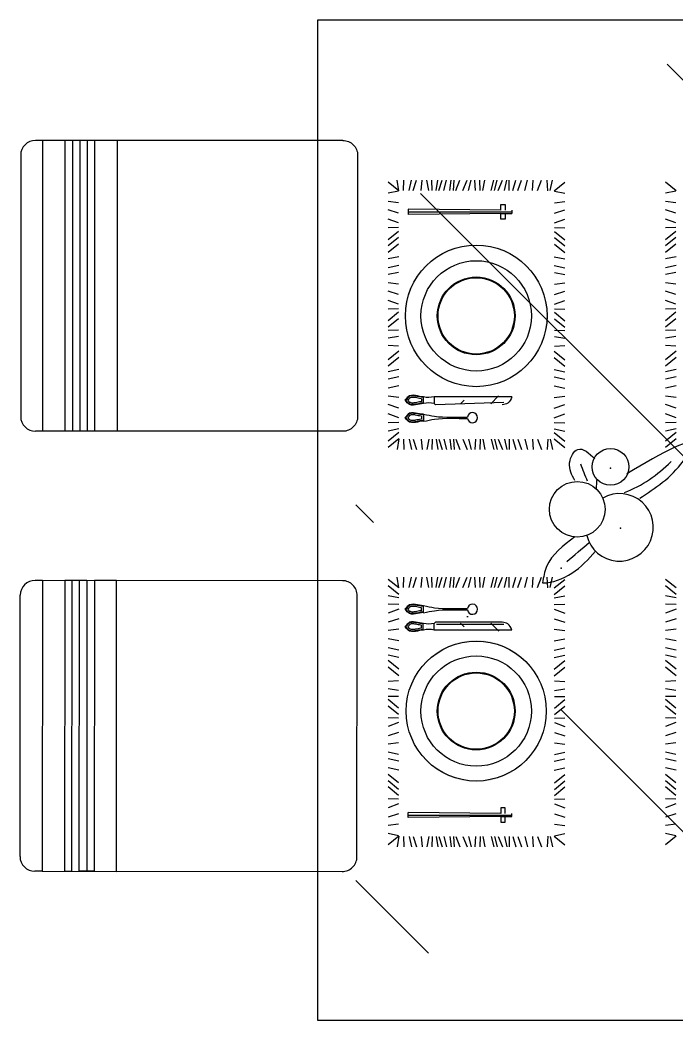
# Model space of a CAD drawing. Header units: inches. Extents: x 3.4 to 45.9, y 14.3 to 39.1.
# Drawn here: x 33.448 to 34.334, y 24.271 to 25.621 of the extents above; entities that cross this region are included whole.
import ezdxf

# ---------------------------------------------------------------- set-up
doc = ezdxf.new("R2010")
doc.units = ezdxf.units.IN
doc.header["$MEASUREMENT"] = 0
for name, color, linetype in [('02', 2, 'Continuous'), ('4', 4, 'Continuous'), ('8', 8, 'Continuous')]:
    doc.layers.add(name, color=color, linetype=linetype)

msp = doc.modelspace()

# ---------------------------------------------------------------- hatches: boundary and pattern name
at = {"layer": '8'}
h = msp.add_hatch(dxfattribs=at)
h.set_pattern_fill('ANSI36', color=256, scale=0.113, angle=270, style=0)
h.set_pattern_definition([(315, (23.3326, 78.66157), (0.6976536, -0.1902692), [0.8969375, -0.1793875, 0, -0.1793875])])
h.paths.add_polyline_path([(34.5509, 24.3612, 0.414214), (34.6009, 24.4112), (34.6009, 24.5121), (34.3983, 24.5121, -0.414214), (34.3783, 24.5321), (34.3783, 24.8848, -0.414214), (34.3983, 24.9048), (34.6009, 24.9048), (34.6009, 25.0236), (34.3983, 25.0236, -0.414214), (34.3783, 25.0436), (34.3783, 25.3963, -0.414214), (34.3983, 25.4163), (34.6009, 25.4163), (34.6009, 25.5112, 0.414214), (34.5509, 25.5612), (33.9509, 25.5612, 0.414214), (33.9009, 25.5112), (33.9009, 25.4065), (34.072, 25.4065, -0.414214), (34.092, 25.3865), (34.092, 25.0338, -0.414214), (34.072, 25.0138), (33.9009, 25.0138), (33.9009, 24.895), (34.072, 24.895, -0.414214), (34.092, 24.875), (34.092, 24.5223, -0.414214), (34.072, 24.5023), (33.9009, 24.5023), (33.9009, 24.4112, 0.414214), (33.9509, 24.3612)])
h.paths.add_polyline_path([(34.6009, 25.0236), (34.6009, 25.4163), (34.3983, 25.4163, 0.414214), (34.3783, 25.3963), (34.3783, 25.0436, 0.414214), (34.3983, 25.0236)], flags=16)
h.paths.add_polyline_path([(34.072, 24.5023, 0.414214), (34.092, 24.5223), (34.092, 24.875, 0.414214), (34.072, 24.895), (33.9009, 24.895), (33.9009, 24.5023)], flags=16)
h.paths.add_polyline_path([(34.072, 25.0138, 0.414214), (34.092, 25.0338), (34.092, 25.3865, 0.414214), (34.072, 25.4065), (33.9009, 25.4065), (33.9009, 25.0138)], flags=16)
h.paths.add_polyline_path([(34.6009, 24.5121), (34.6009, 24.9048), (34.3983, 24.9048, 0.414214), (34.3783, 24.8848), (34.3783, 24.5321, 0.414214), (34.3983, 24.5121)], flags=16)
h = msp.add_hatch(color=256, dxfattribs=at)
h.paths.add_polyline_path([(34.0634, 25.3171, 1), (34.0634, 25.126, 1)])
h.paths.add_polyline_path([(34.0634, 25.127, 1), (34.0634, 25.316, 1)], flags=16)
h.paths.add_polyline_path([(34.0634, 25.169, -1), (34.0634, 25.274, -1)], flags=0)
h.paths.add_polyline_path([(34.0634, 25.1701, -1), (34.0634, 25.273, -1)], flags=0)
h = msp.add_hatch(dxfattribs=at)
h.set_pattern_fill('ANSI36', color=256, scale=0.231, angle=270, style=0)
h.set_pattern_definition([(225, (51.81055, 86.810193), (-0.056148698, -0.015313281), [0.0721875, -0.0144375, 0, -0.0144375])])
edge = h.paths.add_edge_path()
edge.add_line((34.0205, 25.1028), (34.0183, 25.1044))
edge.add_line((34.0183, 25.1044), (34.0183, 25.1135))
edge.add_line((34.0183, 25.1135), (34.1233, 25.1135))
edge.add_spline(control_points=[(34.1233, 25.1135), (34.1219, 25.1102), (34.1192, 25.1044), (34.1131, 25.1033), (34.1104, 25.1028)], knot_values=[0, 0, 0, 0, 1.440427, 2.540627, 2.540627, 2.540627, 2.540627], degree=3, periodic=0)
edge.add_line((34.1104, 25.1028), (34.0205, 25.1028))
h = msp.add_hatch(dxfattribs=at)
h.set_pattern_fill('ANSI36', color=256, scale=0.231, angle=270, style=0)
h.set_pattern_definition([(135, (51.81055, -36.900628), (-0.056148698, 0.015313281), [0.0721875, -0.0144375, 0, -0.0144375])])
edge = h.paths.add_edge_path()
edge.add_line((34.0205, 24.8068), (34.0183, 24.8051))
edge.add_line((34.0183, 24.8051), (34.0183, 24.796))
edge.add_line((34.0183, 24.796), (34.1233, 24.796))
edge.add_spline(control_points=[(34.1233, 24.796), (34.1219, 24.7993), (34.1192, 24.8052), (34.1131, 24.8063), (34.1104, 24.8068)], knot_values=[0, 0, 0, 0, 1.440427, 2.540627, 2.540627, 2.540627, 2.540627], degree=3, periodic=0)
edge.add_line((34.1104, 24.8068), (34.0205, 24.8068))
h = msp.add_hatch(color=256, dxfattribs=at)
h.paths.add_polyline_path([(34.0634, 24.5925, -1), (34.0634, 24.7836, -1)])
h.paths.add_polyline_path([(34.0634, 24.7825, -1), (34.0634, 24.5935, -1)], flags=16)
h.paths.add_polyline_path([(34.0634, 24.7405, 1), (34.0634, 24.6355, 1)], flags=0)
h.paths.add_polyline_path([(34.0634, 24.7395, 1), (34.0634, 24.6366, 1)], flags=0)

# ---------------------------------------------------------------- linework, layer by layer
at = {"layer": '02'}
for p, q in [((33.959, 25.3903), (33.9445, 25.402)), ((33.959, 25.3903), (33.9566, 25.4048)), ((33.9655, 25.3908), (33.9657, 25.4048)), ((33.9729, 25.3908), (33.976, 25.4048)), ((33.9783, 25.3908), (33.9829, 25.4048)), ((33.9892, 25.3908), (33.9904, 25.4048)), ((33.9994, 25.3908), (33.9969, 25.4048)), ((34.0039, 25.3908), (34.0035, 25.4048)), ((34.0095, 25.3908), (34.0115, 25.4048)), ((34.0128, 25.3908), (34.0173, 25.4048)), ((34.0197, 25.3908), (34.0234, 25.4048)), ((34.0278, 25.3908), (34.0295, 25.4048)), ((34.0329, 25.3908), (34.0337, 25.4048)), ((34.0358, 25.3908), (34.0415, 25.4048)), ((34.0455, 25.3908), (34.051, 25.4048)), ((34.0528, 25.3908), (34.0564, 25.4048)), ((34.0626, 25.3908), (34.0615, 25.4048)), ((34.0688, 25.3908), (34.0683, 25.4048)), ((34.0722, 25.3908), (34.0749, 25.4048)), ((34.0835, 25.3908), (34.0871, 25.4048)), ((34.0879, 25.3908), (34.0919, 25.4048)), ((34.0932, 25.3908), (34.0989, 25.4048)), ((34.1018, 25.3908), (34.1046, 25.4048)), ((34.1081, 25.3908), (34.1079, 25.4048)), ((34.113, 25.3908), (34.1168, 25.4048)), ((34.1196, 25.3908), (34.1244, 25.4048)), ((34.1292, 25.3908), (34.1326, 25.4048)), ((34.1394, 25.3908), (34.1401, 25.4048)), ((34.146, 25.3908), (34.1514, 25.4048)), ((34.1599, 25.3905), (34.1592, 25.4048)), ((34.1633, 25.3908), (34.1663, 25.4048)), ((34.1686, 25.3903), (34.1831, 25.402)), ((34.3332, 25.3903), (34.3187, 25.402)), ((33.9585, 25.39), (33.9445, 25.387)), ((34.1691, 25.39), (34.1831, 25.387)), ((34.3327, 25.39), (34.3187, 25.387)), ((33.9585, 25.3742), (33.9445, 25.3758)), ((34.1691, 25.3742), (34.1831, 25.3758)), ((34.3327, 25.3742), (34.3187, 25.3758)), ((33.9585, 25.3602), (33.9445, 25.3647)), ((34.0967, 25.364), (33.9715, 25.3654)), ((33.9715, 25.3654), (33.9715, 25.3584)), ((33.9715, 25.3619), (34.1115, 25.3619)), ((34.0967, 25.3598), (33.9715, 25.3584)), ((34.0967, 25.3598), (34.1115, 25.3598)), ((34.1115, 25.364), (34.1115, 25.3598)), ((34.1691, 25.3602), (34.1831, 25.3647)), ((34.3327, 25.3602), (34.3187, 25.3647)), ((33.9585, 25.3469), (33.9445, 25.3521)), ((33.9585, 25.3407), (33.9445, 25.3403)), ((34.1691, 25.3469), (34.1831, 25.3521)), ((34.1691, 25.3407), (34.1831, 25.3403)), ((34.3327, 25.3469), (34.3187, 25.3521)), ((34.3327, 25.3407), (34.3187, 25.3403)), ((33.9585, 25.3354), (33.9445, 25.3241)), ((33.9585, 25.3273), (33.9445, 25.3159)), ((34.1691, 25.3354), (34.1831, 25.3241)), ((34.1691, 25.3273), (34.1831, 25.3159)), ((34.3327, 25.3354), (34.3187, 25.3241)), ((34.3327, 25.3273), (34.3187, 25.3159)), ((33.9585, 25.3184), (33.9445, 25.3072)), ((34.1691, 25.3184), (34.1831, 25.3072)), ((34.3327, 25.3184), (34.3187, 25.3072)), ((33.959, 25.3013), (33.9445, 25.2983)), ((34.1686, 25.3013), (34.1831, 25.2983)), ((34.3332, 25.3013), (34.3187, 25.2983)), ((33.959, 25.2893), (33.9445, 25.2863)), ((34.1686, 25.2893), (34.1831, 25.2863)), ((34.3332, 25.2893), (34.3187, 25.2863)), ((33.9585, 25.2802), (33.9445, 25.2773)), ((34.1691, 25.2802), (34.1831, 25.2773)), ((34.3327, 25.2802), (34.3187, 25.2773)), ((33.9585, 25.2645), (33.9445, 25.2661)), ((34.1691, 25.2645), (34.1831, 25.2661)), ((34.3327, 25.2645), (34.3187, 25.2661)), ((33.9585, 25.2505), (33.9445, 25.2549)), ((34.1691, 25.2505), (34.1831, 25.2549)), ((34.3327, 25.2505), (34.3187, 25.2549)), ((33.9585, 25.2371), (33.9445, 25.2424)), ((34.1691, 25.2371), (34.1831, 25.2424)), ((34.3327, 25.2371), (34.3187, 25.2424)), ((33.9585, 25.231), (33.9445, 25.2305)), ((33.9585, 25.2263), (33.9445, 25.2149)), ((34.1691, 25.231), (34.1831, 25.2305)), ((34.1691, 25.2263), (34.1831, 25.2149)), ((34.3327, 25.231), (34.3187, 25.2305)), ((34.3327, 25.2263), (34.3187, 25.2149)), ((33.9585, 25.2175), (33.9445, 25.2062)), ((34.1691, 25.2175), (34.1831, 25.2062)), ((34.3327, 25.2175), (34.3187, 25.2062)), ((33.9585, 25.202), (33.9445, 25.2018)), ((33.9585, 25.1938), (33.9445, 25.1915)), ((34.1691, 25.202), (34.1831, 25.2018)), ((34.1691, 25.1938), (34.1831, 25.1915)), ((34.3327, 25.202), (34.3187, 25.2018)), ((34.3327, 25.1938), (34.3187, 25.1915)), ((33.9585, 25.1805), (33.9445, 25.1814)), ((34.1691, 25.1805), (34.1831, 25.1814)), ((34.3327, 25.1805), (34.3187, 25.1814)), ((33.959, 25.174), (33.9445, 25.1622)), ((33.959, 25.1651), (33.9445, 25.1535)), ((34.1686, 25.174), (34.1831, 25.1622)), ((34.1686, 25.1651), (34.1831, 25.1535)), ((34.3332, 25.174), (34.3187, 25.1622)), ((34.3332, 25.1651), (34.3187, 25.1535)), ((33.959, 25.1491), (33.9445, 25.146)), ((33.959, 25.1393), (33.9445, 25.1362)), ((34.1686, 25.1491), (34.1831, 25.146)), ((34.1686, 25.1393), (34.1831, 25.1362)), ((34.3332, 25.1491), (34.3187, 25.146)), ((34.3332, 25.1393), (34.3187, 25.1362)), ((33.959, 25.1269), (33.9445, 25.1239)), ((34.1686, 25.1269), (34.1831, 25.1239)), ((34.3332, 25.1269), (34.3187, 25.1239)), ((33.959, 25.1112), (33.9445, 25.1129)), ((33.9918, 25.1122), (33.9918, 25.1031)), ((34.0065, 25.1122), (34.0065, 25.1031)), ((34.1115, 25.1122), (34.0065, 25.1122)), ((34.1686, 25.1112), (34.1831, 25.1129)), ((34.3332, 25.1112), (34.3187, 25.1129)), ((33.959, 25.0971), (33.9445, 25.1018)), ((33.9897, 25.1096), (33.9897, 25.1058)), ((33.9908, 25.1089), (33.9908, 25.1089)), ((34.0065, 25.1031), (34.0086, 25.1015)), ((34.1006, 25.1047), (34.0086, 25.1015)), ((34.1686, 25.0971), (34.1831, 25.1018)), ((34.3332, 25.0971), (34.3187, 25.1018)), ((33.959, 25.0838), (33.9445, 25.0892)), ((33.9897, 25.086), (33.9897, 25.0821)), ((33.9925, 25.0886), (33.9925, 25.0795)), ((34.1686, 25.0838), (34.1831, 25.0892)), ((34.3332, 25.0838), (34.3187, 25.0892)), ((33.959, 25.0777), (33.9445, 25.0772)), ((34.1686, 25.0777), (34.1831, 25.0772)), ((34.3332, 25.0777), (34.3187, 25.0772)), ((33.959, 25.0689), (33.9445, 25.0658)), ((33.959, 25.0642), (33.9445, 25.0525)), ((34.1686, 25.0689), (34.1831, 25.0658)), ((34.1686, 25.0642), (34.1831, 25.0525)), ((34.3332, 25.0689), (34.3187, 25.0658)), ((34.3332, 25.0642), (34.3187, 25.0525)), ((33.959, 25.0553), (33.9445, 25.0437)), ((33.959, 25.0553), (33.9566, 25.0409)), ((33.9655, 25.0549), (33.9657, 25.0409)), ((33.9729, 25.0549), (33.976, 25.0409)), ((33.9783, 25.0549), (33.9829, 25.0409)), ((33.9892, 25.0549), (33.9904, 25.0409)), ((33.9994, 25.0549), (33.9969, 25.0409)), ((34.0039, 25.0549), (34.0035, 25.0409)), ((34.0095, 25.0549), (34.0115, 25.0409)), ((34.0128, 25.0549), (34.0173, 25.0409)), ((34.0197, 25.0549), (34.0234, 25.0409)), ((34.0278, 25.0549), (34.0295, 25.0409)), ((34.0329, 25.0549), (34.0337, 25.0409)), ((34.0358, 25.0549), (34.0415, 25.0409)), ((34.0455, 25.0549), (34.051, 25.0409)), ((34.0528, 25.0549), (34.0564, 25.0409)), ((34.0626, 25.0549), (34.0615, 25.0409)), ((34.0688, 25.0549), (34.0683, 25.0409)), ((34.0722, 25.0549), (34.0749, 25.0409)), ((34.0835, 25.0549), (34.0871, 25.0409)), ((34.0879, 25.0549), (34.0919, 25.0409)), ((34.0932, 25.0549), (34.0989, 25.0409)), ((34.1018, 25.0549), (34.1046, 25.0409)), ((34.1081, 25.0549), (34.1079, 25.0409)), ((34.113, 25.0549), (34.1168, 25.0409)), ((34.1196, 25.0549), (34.1244, 25.0409)), ((34.1292, 25.0549), (34.1326, 25.0409)), ((34.1394, 25.0549), (34.1401, 25.0409)), ((34.146, 25.0549), (34.1514, 25.0409)), ((34.1599, 25.0552), (34.1592, 25.0409)), ((34.1633, 25.0549), (34.1663, 25.0409)), ((34.1686, 25.0553), (34.1831, 25.0437)), ((34.3332, 25.0553), (34.3187, 25.0437)), ((33.959, 24.8542), (33.9566, 24.8686)), ((33.9655, 24.8546), (33.9657, 24.8686)), ((33.9729, 24.8546), (33.976, 24.8686)), ((33.9783, 24.8546), (33.9829, 24.8686)), ((33.9892, 24.8546), (33.9904, 24.8686)), ((33.9994, 24.8546), (33.9969, 24.8686)), ((34.0039, 24.8546), (34.0035, 24.8686)), ((34.0095, 24.8546), (34.0115, 24.8686)), ((34.0128, 24.8546), (34.0173, 24.8686)), ((34.0197, 24.8546), (34.0234, 24.8686)), ((34.0278, 24.8546), (34.0295, 24.8686)), ((34.0329, 24.8546), (34.0337, 24.8686)), ((34.0358, 24.8546), (34.0415, 24.8686)), ((34.0455, 24.8546), (34.051, 24.8686)), ((34.0528, 24.8546), (34.0564, 24.8686)), ((34.0626, 24.8546), (34.0615, 24.8686)), ((34.0688, 24.8546), (34.0683, 24.8686)), ((34.0722, 24.8546), (34.0749, 24.8686)), ((34.0835, 24.8546), (34.0871, 24.8686)), ((34.0879, 24.8546), (34.0919, 24.8686)), ((34.0932, 24.8546), (34.0989, 24.8686)), ((34.1018, 24.8546), (34.1046, 24.8686)), ((34.1081, 24.8546), (34.1079, 24.8686)), ((34.113, 24.8546), (34.1168, 24.8686)), ((34.1196, 24.8546), (34.1244, 24.8686)), ((34.1292, 24.8546), (34.1326, 24.8686)), ((34.1394, 24.8546), (34.1401, 24.8686)), ((34.146, 24.8546), (34.1514, 24.8686)), ((34.1599, 24.8544), (34.1592, 24.8686)), ((34.1633, 24.8546), (34.1663, 24.8686)), ((33.959, 24.8542), (33.9445, 24.8658)), ((33.959, 24.8453), (33.9445, 24.8571)), ((34.1686, 24.8542), (34.1831, 24.8658)), ((34.1686, 24.8453), (34.1831, 24.8571)), ((34.3332, 24.8542), (34.3187, 24.8658)), ((34.3332, 24.8453), (34.3187, 24.8571)), ((33.959, 24.8407), (33.9445, 24.8437)), ((34.1686, 24.8407), (34.1831, 24.8437)), ((34.3332, 24.8407), (34.3187, 24.8437)), ((33.959, 24.8319), (33.9445, 24.8323)), ((33.9897, 24.8236), (33.9897, 24.8275)), ((33.9925, 24.821), (33.9925, 24.8301)), ((34.1686, 24.8319), (34.1831, 24.8323)), ((34.3332, 24.8319), (34.3187, 24.8323)), ((33.959, 24.8257), (33.9445, 24.8203)), ((34.1686, 24.8257), (34.1831, 24.8203)), ((34.3332, 24.8257), (34.3187, 24.8203)), ((33.959, 24.8124), (33.9445, 24.8078)), ((33.9897, 24.7999), (33.9897, 24.8038)), ((33.9908, 24.8007), (33.9908, 24.8007)), ((33.9918, 24.7973), (33.9918, 24.8064)), ((34.0065, 24.8064), (34.0086, 24.8081)), ((34.0065, 24.7973), (34.0065, 24.8064)), ((34.0985, 24.8081), (34.0086, 24.8081)), ((34.1006, 24.8048), (34.0098, 24.8048)), ((34.1686, 24.8124), (34.1831, 24.8078)), ((34.3332, 24.8124), (34.3187, 24.8078)), ((33.959, 24.7984), (33.9445, 24.7967)), ((34.1115, 24.7973), (34.0065, 24.7973)), ((34.1686, 24.7984), (34.1831, 24.7967)), ((34.3332, 24.7984), (34.3187, 24.7967)), ((33.959, 24.7826), (33.9445, 24.7857)), ((33.959, 24.7703), (33.9445, 24.7734)), ((34.1686, 24.7826), (34.1831, 24.7857)), ((34.1686, 24.7703), (34.1831, 24.7734)), ((34.3332, 24.7826), (34.3187, 24.7857)), ((34.3332, 24.7703), (34.3187, 24.7734)), ((33.959, 24.7605), (33.9445, 24.7635)), ((34.1686, 24.7605), (34.1831, 24.7635)), ((34.3332, 24.7605), (34.3187, 24.7635)), ((33.959, 24.7445), (33.9445, 24.7561)), ((33.959, 24.7356), (33.9445, 24.7474)), ((34.1686, 24.7445), (34.1831, 24.7561)), ((34.1686, 24.7356), (34.1831, 24.7474)), ((34.3332, 24.7445), (34.3187, 24.7561)), ((34.3332, 24.7356), (34.3187, 24.7474)), ((33.9585, 24.729), (33.9445, 24.7281)), ((34.1691, 24.729), (34.1831, 24.7281)), ((34.3327, 24.729), (34.3187, 24.7281)), ((33.9585, 24.7157), (33.9445, 24.718)), ((33.9585, 24.7076), (33.9445, 24.7078)), ((34.1691, 24.7157), (34.1831, 24.718)), ((34.1691, 24.7076), (34.1831, 24.7078)), ((34.3327, 24.7157), (34.3187, 24.718)), ((34.3327, 24.7076), (34.3187, 24.7078)), ((33.9585, 24.692), (33.9445, 24.7034)), ((33.9585, 24.6833), (33.9445, 24.6946)), ((34.1691, 24.692), (34.1831, 24.7034)), ((34.1691, 24.6833), (34.1831, 24.6946)), ((34.3327, 24.692), (34.3187, 24.7034)), ((34.3327, 24.6833), (34.3187, 24.6946)), ((33.9585, 24.6786), (33.9445, 24.679)), ((34.1691, 24.6786), (34.1831, 24.679)), ((34.3327, 24.6786), (34.3187, 24.679)), ((33.9585, 24.6724), (33.9445, 24.6672)), ((34.1691, 24.6724), (34.1831, 24.6672)), ((34.3327, 24.6724), (34.3187, 24.6672)), ((33.9585, 24.6591), (33.9445, 24.6546)), ((34.1691, 24.6591), (34.1831, 24.6546)), ((34.3327, 24.6591), (34.3187, 24.6546)), ((33.9585, 24.6451), (33.9445, 24.6435)), ((34.1691, 24.6451), (34.1831, 24.6435)), ((34.3327, 24.6451), (34.3187, 24.6435)), ((33.9585, 24.6293), (33.9445, 24.6323)), ((34.1691, 24.6293), (34.1831, 24.6323)), ((34.3327, 24.6293), (34.3187, 24.6323)), ((33.959, 24.6202), (33.9445, 24.6233)), ((33.959, 24.6082), (33.9445, 24.6113)), ((34.1686, 24.6202), (34.1831, 24.6233)), ((34.1686, 24.6082), (34.1831, 24.6113)), ((34.3332, 24.6202), (34.3187, 24.6233)), ((34.3332, 24.6082), (34.3187, 24.6113)), ((33.9585, 24.5912), (33.9445, 24.6024)), ((34.1691, 24.5912), (34.1831, 24.6024)), ((34.3327, 24.5912), (34.3187, 24.6024)), ((33.9585, 24.5823), (33.9445, 24.5936)), ((33.9585, 24.5741), (33.9445, 24.5855)), ((34.1691, 24.5823), (34.1831, 24.5936)), ((34.1691, 24.5741), (34.1831, 24.5855)), ((34.3327, 24.5823), (34.3187, 24.5936)), ((34.3327, 24.5741), (34.3187, 24.5855)), ((33.9585, 24.5689), (33.9445, 24.5693)), ((33.9585, 24.5627), (33.9445, 24.5575)), ((34.1691, 24.5689), (34.1831, 24.5693)), ((34.1691, 24.5627), (34.1831, 24.5575)), ((34.3327, 24.5689), (34.3187, 24.5693)), ((34.3327, 24.5627), (34.3187, 24.5575)), ((33.9585, 24.5494), (33.9445, 24.5449)), ((33.9715, 24.5441), (33.9715, 24.5511)), ((34.0967, 24.5497), (33.9715, 24.5511)), ((33.9715, 24.5476), (34.1115, 24.5476)), ((34.0967, 24.5455), (33.9715, 24.5441)), ((34.0967, 24.5455), (34.1115, 24.5455)), ((34.1115, 24.5455), (34.1115, 24.5497)), ((34.1691, 24.5494), (34.1831, 24.5449)), ((34.3327, 24.5494), (34.3187, 24.5449)), ((33.9585, 24.5354), (33.9445, 24.5337)), ((34.1691, 24.5354), (34.1831, 24.5337)), ((34.3327, 24.5354), (34.3187, 24.5337)), ((33.9585, 24.5196), (33.9445, 24.5225)), ((33.959, 24.5192), (33.9445, 24.5076)), ((33.959, 24.5192), (33.9566, 24.5048)), ((33.9655, 24.5188), (33.9657, 24.5048)), ((33.9729, 24.5188), (33.976, 24.5048)), ((33.9783, 24.5188), (33.9829, 24.5048)), ((33.9892, 24.5188), (33.9904, 24.5048)), ((33.9994, 24.5188), (33.9969, 24.5048)), ((34.0039, 24.5188), (34.0035, 24.5048)), ((34.0095, 24.5188), (34.0115, 24.5048)), ((34.0128, 24.5188), (34.0173, 24.5048)), ((34.0197, 24.5188), (34.0234, 24.5048)), ((34.0278, 24.5188), (34.0295, 24.5048)), ((34.0329, 24.5188), (34.0337, 24.5048)), ((34.0358, 24.5188), (34.0415, 24.5048)), ((34.0455, 24.5188), (34.051, 24.5048)), ((34.0528, 24.5188), (34.0564, 24.5048)), ((34.0626, 24.5188), (34.0615, 24.5048)), ((34.0688, 24.5188), (34.0683, 24.5048)), ((34.0722, 24.5188), (34.0749, 24.5048)), ((34.0835, 24.5188), (34.0871, 24.5048)), ((34.0879, 24.5188), (34.0919, 24.5048)), ((34.0932, 24.5188), (34.0989, 24.5048)), ((34.1018, 24.5188), (34.1046, 24.5048)), ((34.1081, 24.5188), (34.1079, 24.5048)), ((34.113, 24.5188), (34.1168, 24.5048)), ((34.1196, 24.5188), (34.1244, 24.5048)), ((34.1292, 24.5188), (34.1326, 24.5048)), ((34.1394, 24.5188), (34.1401, 24.5048)), ((34.146, 24.5188), (34.1514, 24.5048)), ((34.1599, 24.519), (34.1592, 24.5048)), ((34.1633, 24.5188), (34.1663, 24.5048)), ((34.1686, 24.5192), (34.1831, 24.5076)), ((34.1691, 24.5196), (34.1831, 24.5225)), ((34.3327, 24.5196), (34.3187, 24.5225)), ((34.3332, 24.5192), (34.3187, 24.5076))]:
    msp.add_line(p, q, dxfattribs=at)
for points in [[(34.0967, 25.364), (34.0967, 25.3717), (34.1023, 25.3717), (34.1023, 25.364)], [(34.1023, 25.3598), (34.1023, 25.3521), (34.0967, 25.3521), (34.0967, 25.3598)], [(34.1023, 24.5497), (34.1023, 24.5574), (34.0967, 24.5574), (34.0967, 24.5497)], [(34.0967, 24.5455), (34.0967, 24.5379), (34.1023, 24.5379), (34.1023, 24.5455)]]:
    msp.add_lwpolyline(points, dxfattribs=at)
for centre, radius in [((34.0634, 25.2215), 0.0956), ((34.0634, 25.2215), 0.0745), ((34.0634, 25.2215), 0.0525), ((34.0634, 25.2215), 0.0515), ((34.0634, 24.688), 0.0945), ((34.0634, 24.688), 0.0745), ((34.0634, 24.688), 0.0525), ((34.0634, 24.688), 0.0515)]:
    msp.add_circle(centre, radius, dxfattribs=at)
for centre in [(34.0584, 25.084), (34.0584, 24.8255)]:
    msp.add_arc(centre, 0.00686, 187.5299, 172.4701, dxfattribs=at)
for points, knots in [([(33.9925, 25.1122), (33.9855, 25.1122), (33.9743, 25.1183), (33.9688, 25.1089), (33.9673, 25.1077)], [0, 0, 0, 0, 3, 3.823994, 3.823994, 3.823994, 3.823994]), ([(33.9925, 25.1115), (33.9913, 25.1115), (33.9902, 25.1117), (33.9867, 25.1122), (33.9844, 25.1128), (33.9802, 25.1135), (33.9784, 25.1137), (33.9756, 25.1135), (33.9747, 25.1133), (33.973, 25.1126), (33.9722, 25.112), (33.9708, 25.1106), (33.9701, 25.1096), (33.9688, 25.1082), (33.9683, 25.1076), (33.9678, 25.1072)], [0, 0, 0, 0, 0.458177, 0.458177, 1.374532, 1.374532, 2.153808, 2.153808, 2.63991, 2.63991, 3.09082, 3.09082, 3.54173, 3.54173, 3.823994, 3.823994, 3.823994, 3.823994]), ([(33.9897, 25.1096), (33.9894, 25.1097), (33.9892, 25.1097), (33.9864, 25.1101), (33.9839, 25.1107), (33.9799, 25.1114), (33.9783, 25.1116), (33.9761, 25.1115), (33.9753, 25.1113), (33.9742, 25.1108), (33.9738, 25.1106), (33.9732, 25.11), (33.973, 25.1098), (33.9724, 25.1092), (33.9722, 25.1089), (33.9717, 25.1083), (33.9714, 25.108), (33.9712, 25.1077)], [0.342731, 0.342731, 0.342731, 0.342731, 0.426858, 0.426858, 1.387529, 1.387529, 2.129033, 2.129033, 2.629552, 2.629552, 2.980844, 2.980844, 3.16574, 3.16574, 3.350636, 3.350636, 3.489991, 3.489991, 3.489991, 3.489991]), ([(33.9925, 25.1031), (33.9855, 25.1031), (33.9743, 25.0971), (33.9688, 25.1065), (33.9673, 25.1077)], [0, 0, 0, 0, 3, 3.823994, 3.823994, 3.823994, 3.823994]), ([(33.9925, 25.1038), (33.9913, 25.1038), (33.9902, 25.1037), (33.9867, 25.1032), (33.9844, 25.1026), (33.9802, 25.1019), (33.9784, 25.1016), (33.9756, 25.1018), (33.9747, 25.1021), (33.973, 25.1028), (33.9722, 25.1033), (33.9708, 25.1048), (33.9701, 25.1058), (33.9688, 25.1072), (33.9683, 25.1078), (33.9678, 25.1082)], [0, 0, 0, 0, 0.458177, 0.458177, 1.374532, 1.374532, 2.153808, 2.153808, 2.63991, 2.63991, 3.09082, 3.09082, 3.54173, 3.54173, 3.823994, 3.823994, 3.823994, 3.823994]), ([(33.9897, 25.1058), (33.9894, 25.1057), (33.9892, 25.1057), (33.9864, 25.1053), (33.9839, 25.1047), (33.9799, 25.1039), (33.9783, 25.1038), (33.9761, 25.1039), (33.9753, 25.1041), (33.9742, 25.1046), (33.9738, 25.1048), (33.9732, 25.1054), (33.973, 25.1056), (33.9724, 25.1062), (33.9722, 25.1065), (33.9717, 25.1071), (33.9714, 25.1074), (33.9712, 25.1077)], [0.342731, 0.342731, 0.342731, 0.342731, 0.426858, 0.426858, 1.387529, 1.387529, 2.129033, 2.129033, 2.629552, 2.629552, 2.980844, 2.980844, 3.16574, 3.16574, 3.350636, 3.350636, 3.489991, 3.489991, 3.489991, 3.489991]), ([(33.9925, 25.0886), (33.9855, 25.0886), (33.9743, 25.0946), (33.9688, 25.0853), (33.9673, 25.084)], [0, 0, 0, 0, 3, 3.823994, 3.823994, 3.823994, 3.823994]), ([(33.9925, 25.0795), (33.9855, 25.0795), (33.9743, 25.0734), (33.9688, 25.0828), (33.9673, 25.084)], [0, 0, 0, 0, 3, 3.823994, 3.823994, 3.823994, 3.823994]), ([(33.9925, 25.0879), (33.9913, 25.0879), (33.9902, 25.088), (33.9867, 25.0885), (33.9844, 25.0891), (33.9802, 25.0899), (33.9784, 25.0901), (33.9756, 25.0899), (33.9747, 25.0897), (33.973, 25.0889), (33.9722, 25.0884), (33.9708, 25.0869), (33.9701, 25.086), (33.9688, 25.0845), (33.9683, 25.084), (33.9678, 25.0835)], [0, 0, 0, 0, 0.458177, 0.458177, 1.374532, 1.374532, 2.153808, 2.153808, 2.63991, 2.63991, 3.09082, 3.09082, 3.54173, 3.54173, 3.823994, 3.823994, 3.823994, 3.823994]), ([(33.9925, 25.0802), (33.9913, 25.0802), (33.9902, 25.0801), (33.9867, 25.0796), (33.9844, 25.079), (33.9802, 25.0782), (33.9784, 25.078), (33.9756, 25.0782), (33.9747, 25.0784), (33.973, 25.0792), (33.9722, 25.0797), (33.9708, 25.0812), (33.9701, 25.0821), (33.9688, 25.0836), (33.9683, 25.0841), (33.9678, 25.0846)], [0, 0, 0, 0, 0.458177, 0.458177, 1.374532, 1.374532, 2.153808, 2.153808, 2.63991, 2.63991, 3.09082, 3.09082, 3.54173, 3.54173, 3.823994, 3.823994, 3.823994, 3.823994]), ([(33.9897, 25.086), (33.9894, 25.086), (33.9892, 25.086), (33.9864, 25.0864), (33.9839, 25.0871), (33.9799, 25.0878), (33.9783, 25.088), (33.9761, 25.0878), (33.9753, 25.0877), (33.9742, 25.0872), (33.9738, 25.0869), (33.9732, 25.0864), (33.973, 25.0862), (33.9724, 25.0856), (33.9722, 25.0853), (33.9717, 25.0846), (33.9714, 25.0843), (33.9712, 25.084)], [0.342731, 0.342731, 0.342731, 0.342731, 0.426858, 0.426858, 1.387529, 1.387529, 2.129033, 2.129033, 2.629552, 2.629552, 2.980844, 2.980844, 3.16574, 3.16574, 3.350636, 3.350636, 3.489991, 3.489991, 3.489991, 3.489991]), ([(33.9897, 25.0821), (33.9894, 25.0821), (33.9892, 25.0821), (33.9864, 25.0817), (33.9839, 25.081), (33.9799, 25.0803), (33.9783, 25.0801), (33.9761, 25.0803), (33.9753, 25.0804), (33.9742, 25.0809), (33.9738, 25.0812), (33.9732, 25.0817), (33.973, 25.0819), (33.9724, 25.0825), (33.9722, 25.0828), (33.9717, 25.0835), (33.9714, 25.0838), (33.9712, 25.084)], [0.342731, 0.342731, 0.342731, 0.342731, 0.426858, 0.426858, 1.387529, 1.387529, 2.129033, 2.129033, 2.629552, 2.629552, 2.980844, 2.980844, 3.16574, 3.16574, 3.350636, 3.350636, 3.489991, 3.489991, 3.489991, 3.489991]), ([(33.9925, 25.0889), (33.9973, 25.0878), (34.0167, 25.0836), (34.0367, 25.0852), (34.0516, 25.0849)], [0, 0, 0, 0, 2.103381, 8.48724, 8.48724, 8.48724, 8.48724]), ([(33.9925, 25.0792), (33.9973, 25.0803), (34.0167, 25.0845), (34.0367, 25.0829), (34.0516, 25.0831)], [0, 0, 0, 0, 2.103381, 8.48724, 8.48724, 8.48724, 8.48724]), ([(33.9925, 24.8301), (33.9855, 24.8301), (33.9743, 24.8361), (33.9688, 24.8267), (33.9673, 24.8255)], [0, 0, 0, 0, 3, 3.823994, 3.823994, 3.823994, 3.823994]), ([(33.9925, 24.8294), (33.9913, 24.8294), (33.9902, 24.8295), (33.9867, 24.83), (33.9844, 24.8306), (33.9802, 24.8313), (33.9784, 24.8316), (33.9756, 24.8314), (33.9747, 24.8311), (33.973, 24.8304), (33.9722, 24.8299), (33.9708, 24.8284), (33.9701, 24.8274), (33.9688, 24.826), (33.9683, 24.8254), (33.9678, 24.825)], [0, 0, 0, 0, 0.458177, 0.458177, 1.374532, 1.374532, 2.153808, 2.153808, 2.63991, 2.63991, 3.09082, 3.09082, 3.54173, 3.54173, 3.823994, 3.823994, 3.823994, 3.823994]), ([(33.9897, 24.8275), (33.9894, 24.8275), (33.9892, 24.8275), (33.9864, 24.8279), (33.9839, 24.8285), (33.9799, 24.8293), (33.9783, 24.8294), (33.9761, 24.8293), (33.9753, 24.8291), (33.9742, 24.8287), (33.9738, 24.8284), (33.9732, 24.8279), (33.973, 24.8276), (33.9724, 24.8271), (33.9722, 24.8267), (33.9717, 24.8261), (33.9714, 24.8258), (33.9712, 24.8255)], [0.342731, 0.342731, 0.342731, 0.342731, 0.426858, 0.426858, 1.387529, 1.387529, 2.129033, 2.129033, 2.629552, 2.629552, 2.980844, 2.980844, 3.16574, 3.16574, 3.350636, 3.350636, 3.489991, 3.489991, 3.489991, 3.489991]), ([(33.9925, 24.8303), (33.9973, 24.8293), (34.0167, 24.825), (34.0367, 24.8267), (34.0516, 24.8264)], [0, 0, 0, 0, 2.103381, 8.48724, 8.48724, 8.48724, 8.48724]), ([(33.9925, 24.821), (33.9855, 24.821), (33.9743, 24.8149), (33.9688, 24.8243), (33.9673, 24.8255)], [0, 0, 0, 0, 3, 3.823994, 3.823994, 3.823994, 3.823994]), ([(33.9925, 24.8217), (33.9913, 24.8217), (33.9902, 24.8216), (33.9867, 24.821), (33.9844, 24.8204), (33.9802, 24.8197), (33.9784, 24.8195), (33.9756, 24.8197), (33.9747, 24.8199), (33.973, 24.8207), (33.9722, 24.8212), (33.9708, 24.8227), (33.9701, 24.8236), (33.9688, 24.8251), (33.9683, 24.8256), (33.9678, 24.8261)], [0, 0, 0, 0, 0.458177, 0.458177, 1.374532, 1.374532, 2.153808, 2.153808, 2.63991, 2.63991, 3.09082, 3.09082, 3.54173, 3.54173, 3.823994, 3.823994, 3.823994, 3.823994]), ([(33.9897, 24.8236), (33.9894, 24.8236), (33.9892, 24.8235), (33.9864, 24.8231), (33.9839, 24.8225), (33.9799, 24.8218), (33.9783, 24.8216), (33.9761, 24.8217), (33.9753, 24.8219), (33.9742, 24.8224), (33.9738, 24.8226), (33.9732, 24.8232), (33.973, 24.8234), (33.9724, 24.824), (33.9722, 24.8243), (33.9717, 24.8249), (33.9714, 24.8252), (33.9712, 24.8255)], [0.342731, 0.342731, 0.342731, 0.342731, 0.426858, 0.426858, 1.387529, 1.387529, 2.129033, 2.129033, 2.629552, 2.629552, 2.980844, 2.980844, 3.16574, 3.16574, 3.350636, 3.350636, 3.489991, 3.489991, 3.489991, 3.489991]), ([(33.9925, 24.8207), (33.9973, 24.8218), (34.0167, 24.826), (34.0367, 24.8244), (34.0516, 24.8246)], [0, 0, 0, 0, 2.103381, 8.48724, 8.48724, 8.48724, 8.48724]), ([(33.9925, 24.8064), (33.9855, 24.8064), (33.9743, 24.8125), (33.9688, 24.8031), (33.9673, 24.8019)], [0, 0, 0, 0, 3, 3.823994, 3.823994, 3.823994, 3.823994]), ([(33.9925, 24.7973), (33.9855, 24.7973), (33.9743, 24.7913), (33.9688, 24.8006), (33.9673, 24.8019)], [0, 0, 0, 0, 3, 3.823994, 3.823994, 3.823994, 3.823994]), ([(33.9925, 24.8057), (33.9913, 24.8057), (33.9902, 24.8058), (33.9867, 24.8064), (33.9844, 24.8069), (33.9802, 24.8077), (33.9784, 24.8079), (33.9756, 24.8077), (33.9747, 24.8075), (33.973, 24.8067), (33.9722, 24.8062), (33.9708, 24.8047), (33.9701, 24.8038), (33.9688, 24.8023), (33.9683, 24.8018), (33.9678, 24.8013)], [0, 0, 0, 0, 0.458177, 0.458177, 1.374532, 1.374532, 2.153808, 2.153808, 2.63991, 2.63991, 3.09082, 3.09082, 3.54173, 3.54173, 3.823994, 3.823994, 3.823994, 3.823994]), ([(33.9925, 24.798), (33.9913, 24.798), (33.9902, 24.7979), (33.9867, 24.7974), (33.9844, 24.7968), (33.9802, 24.796), (33.9784, 24.7958), (33.9756, 24.796), (33.9747, 24.7962), (33.973, 24.797), (33.9722, 24.7975), (33.9708, 24.799), (33.9701, 24.8), (33.9688, 24.8014), (33.9683, 24.802), (33.9678, 24.8024)], [0, 0, 0, 0, 0.458177, 0.458177, 1.374532, 1.374532, 2.153808, 2.153808, 2.63991, 2.63991, 3.09082, 3.09082, 3.54173, 3.54173, 3.823994, 3.823994, 3.823994, 3.823994]), ([(33.9897, 24.8038), (33.9894, 24.8038), (33.9892, 24.8039), (33.9864, 24.8043), (33.9839, 24.8049), (33.9799, 24.8056), (33.9783, 24.8058), (33.9761, 24.8057), (33.9753, 24.8055), (33.9742, 24.805), (33.9738, 24.8048), (33.9732, 24.8042), (33.973, 24.804), (33.9724, 24.8034), (33.9722, 24.8031), (33.9717, 24.8025), (33.9714, 24.8022), (33.9712, 24.8019)], [0.342731, 0.342731, 0.342731, 0.342731, 0.426858, 0.426858, 1.387529, 1.387529, 2.129033, 2.129033, 2.629552, 2.629552, 2.980844, 2.980844, 3.16574, 3.16574, 3.350636, 3.350636, 3.489991, 3.489991, 3.489991, 3.489991]), ([(33.9897, 24.7999), (33.9894, 24.7999), (33.9892, 24.7999), (33.9864, 24.7995), (33.9839, 24.7988), (33.9799, 24.7981), (33.9783, 24.798), (33.9761, 24.7981), (33.9753, 24.7983), (33.9742, 24.7987), (33.9738, 24.799), (33.9732, 24.7995), (33.973, 24.7998), (33.9724, 24.8003), (33.9722, 24.8007), (33.9717, 24.8013), (33.9714, 24.8016), (33.9712, 24.8019)], [0.342731, 0.342731, 0.342731, 0.342731, 0.426858, 0.426858, 1.387529, 1.387529, 2.129033, 2.129033, 2.629552, 2.629552, 2.980844, 2.980844, 3.16574, 3.16574, 3.350636, 3.350636, 3.489991, 3.489991, 3.489991, 3.489991])]:
    msp.add_open_spline(points, degree=3, knots=knots, dxfattribs=at)
for points in [[(34.0065, 25.1122), (34.0019, 25.1113), (33.9968, 25.1108), (33.9925, 25.1122)], [(33.9925, 25.1094), (33.9922, 25.1094), (33.992, 25.1094), (33.9918, 25.1095)], [(34.0065, 25.1031), (34.0019, 25.1041), (33.9968, 25.1046), (33.9925, 25.1031)], [(33.9925, 25.0858), (33.9922, 25.0858), (33.992, 25.0858), (33.9918, 25.0858)], [(33.9925, 24.8273), (33.9922, 24.8273), (33.992, 24.8273), (33.9918, 24.8273)], [(33.9925, 24.8238), (33.9922, 24.8238), (33.992, 24.8238), (33.9918, 24.8238)], [(33.9925, 24.8001), (33.9922, 24.8001), (33.992, 24.8001), (33.9918, 24.8001)], [(34.0065, 24.8064), (34.0019, 24.8055), (33.9968, 24.805), (33.9925, 24.8064)], [(34.0065, 24.7973), (34.0019, 24.7983), (33.9968, 24.7987), (33.9925, 24.7973)]]:
    msp.add_open_spline(points, degree=3, dxfattribs=at)
for points in [[(34.1115, 25.1122), (34.1059, 25.1038), (34.0985, 25.1015)], [(34.1115, 24.7973), (34.1059, 24.8057), (34.0985, 24.8081)]]:
    msp.add_spline(points, degree=3, dxfattribs=at)
at = {"layer": '4'}
for p, q in [((33.8834, 25.4584), (33.4687, 25.4584)), ((33.5087, 25.0657), (33.5087, 25.4584)), ((33.5187, 25.4584), (33.5187, 25.0657)), ((33.5287, 25.4584), (33.5287, 25.0657)), ((33.5387, 25.0657), (33.5387, 25.4584)), ((33.5487, 25.0657), (33.5487, 25.4584)), ((33.5787, 25.4584), (33.5787, 25.0657)), ((33.4487, 25.4384), (33.4487, 25.0857)), ((33.8834, 25.0657), (33.4687, 25.0657)), ((34.2131, 24.9954), (34.2131, 24.9954)), ((33.4782, 24.8644), (33.4682, 24.8644)), ((33.5082, 24.8644), (33.5078, 24.4717)), ((33.5382, 24.8644), (33.5082, 24.8644)), ((33.5178, 24.4717), (33.5182, 24.8644)), ((33.5278, 24.4717), (33.5282, 24.8644)), ((33.5382, 24.8644), (33.5378, 24.4717)), ((33.5482, 24.8643), (33.5478, 24.4717)), ((33.5782, 24.8643), (33.5482, 24.8643)), ((33.5778, 24.4716), (33.5782, 24.8643)), ((33.4478, 24.4918), (33.4482, 24.8445)), ((33.4778, 24.4717), (33.4678, 24.4717)), ((33.4778, 24.4717), (33.5778, 24.4716)), ((33.5078, 24.4717), (33.5178, 24.4717)), ((33.5478, 24.4717), (33.5278, 24.4717))]:
    msp.add_line(p, q, dxfattribs=at)
msp.add_lwpolyline([(33.8494, 24.2709), (34.6494, 24.2709), (34.6494, 25.6209), (33.8494, 25.6209)], close=True, dxfattribs=at)
msp.add_lwpolyline([(33.4787, 25.0657), (33.4787, 25.4584)], dxfattribs=at)
msp.add_lwpolyline([(33.8834, 25.4584, -0.414214), (33.9034, 25.4384), (33.9034, 25.0857, -0.414214), (33.8834, 25.0657)], format="xyb", dxfattribs=at)
msp.add_lwpolyline([(33.9025, 24.4912), (33.9029, 24.8439, 0.414214), (33.8829, 24.864), (33.4782, 24.8644), (33.4778, 24.4717), (33.8824, 24.4713, 0.414214)], format="xyb", close=True, dxfattribs=at)
for centre, radius in [((34.2446, 25.0176), 0.0248), ((34.1998, 24.9604), 0.0376)]:
    msp.add_circle(centre, radius, dxfattribs=at)
for centre, radius, start, end in [((33.4687, 25.4384), 0.02, 90, 180), ((33.4687, 25.0857), 0.02, 180, 270), ((34.1936, 25.1556), 0.1863, 292.0086, 315.434), ((34.2568, 24.936), 0.0456, 193.8284, 119.725), ((33.4682, 24.8444), 0.02, 89.9333, 179.9333), ((33.4678, 24.4917), 0.02, 179.9333, 269.9333)]:
    msp.add_arc(centre, radius, start, end, dxfattribs=at)
at = {"layer": '4', "start_tangent": (0.928322, 0.371777)}
msp.add_spline([(34.2841, 24.9753), (34.343, 25.0257), (34.3534, 25.043), (34.2667, 25.0083)], degree=3, dxfattribs=at)
at = {"layer": '4'}
for points in [[(34.1965, 24.9992), (34.1895, 25.0233), (34.2005, 25.0413), (34.2236, 25.0283)], [(34.2136, 24.9982), (34.2045, 25.0213)], [(34.2256, 24.9881), (34.2266, 25.0012)], [(34.1967, 24.923), (34.1583, 24.8832), (34.1529, 24.861)]]:
    msp.add_spline(points, degree=3, dxfattribs=at)
for points in [[(34.1856, 24.8899), (34.1957, 24.8985), (34.2059, 24.9071), (34.216, 24.9157)], [(34.1529, 24.861), (34.1806, 24.861), (34.2069, 24.8818), (34.2243, 24.904)]]:
    msp.add_open_spline(points, degree=3, dxfattribs=at)
for p in [(34.2445, 25.0158), (34.258, 24.9347), (34.1781, 24.8809)]:
    msp.add_point(p, dxfattribs=at)

doc.saveas('drawing.dxf')
